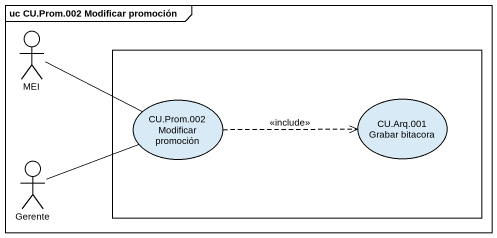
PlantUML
@startuml
mainframe uc CU.Prom.002 Modificar promoción
actor MEI
rectangle " " as rectangle1 {
  usecase "CU.Prom.002 Modificar promoción" as CU_Prom_002_Modificar
  usecase "CU.Arq.001 Grabar bitacora" as CU_Arq_001_Grabar_bitacora
}
actor Gerente
MEI -right- CU_Prom_002_Modificar
CU_Prom_002_Modificar .right.> CU_Arq_001_Grabar_bitacora : <<include>>
Gerente -right- CU_Prom_002_Modificar
@enduml
